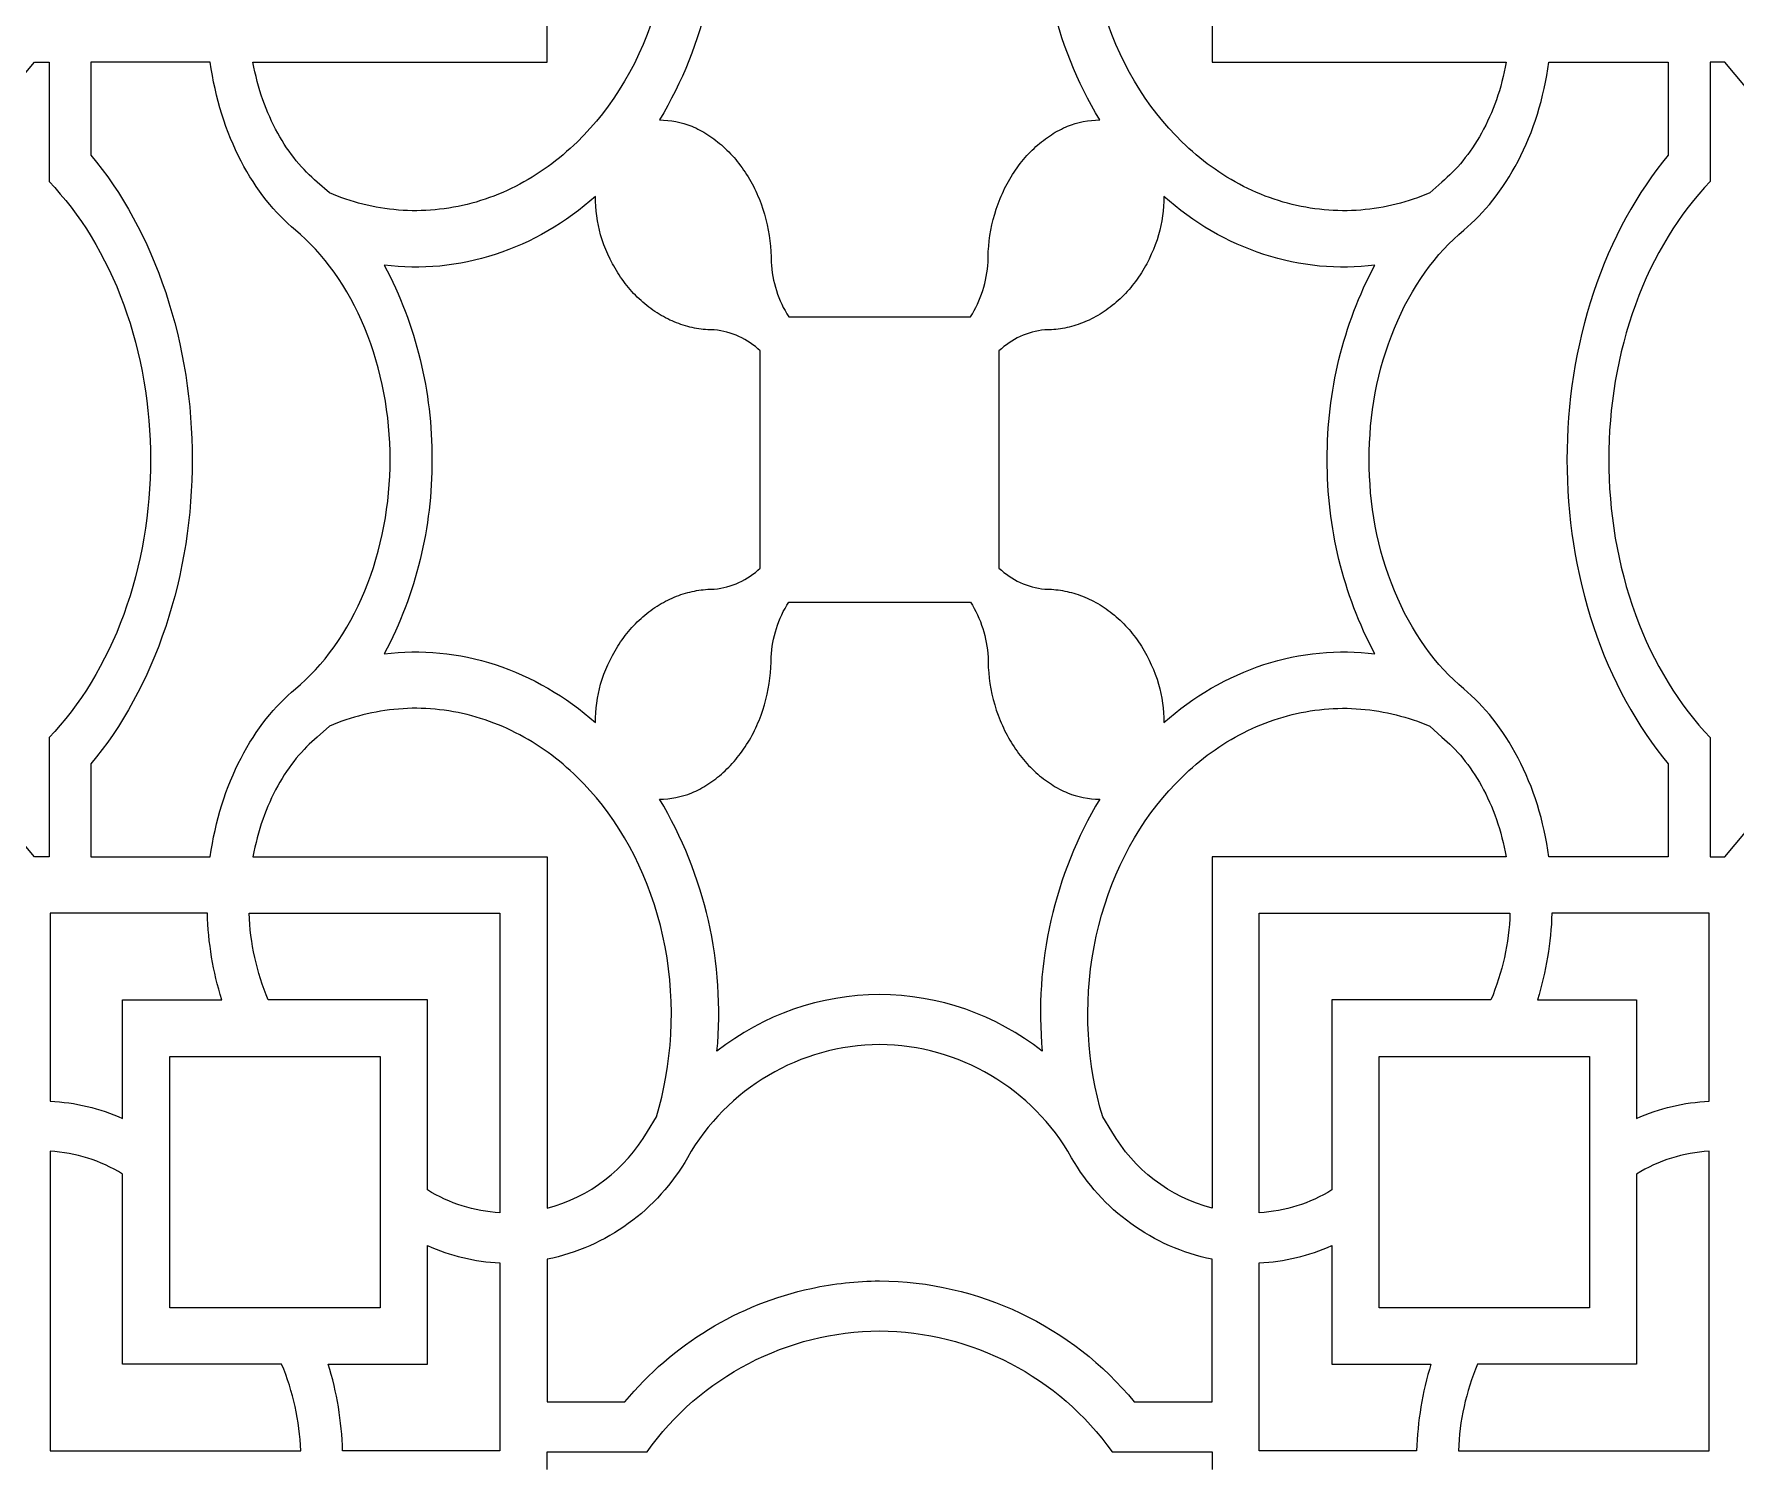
# Model space of a CAD drawing. Extents: x 59271 to 61367, y 41180 to 44085.
# Drawn here: x 59774.5 to 59986.6, y 43259.1 to 43437.7 of the extents above; entities that cross this region are included whole.
import ezdxf

# ---------------------------------------------------------------- set-up
doc = ezdxf.new("R2010")
doc.units = 0
doc.layers.get('0').update_dxf_attribs({"linetype": 'CONTINUOUS'})

msp = doc.modelspace()

# ---------------------------------------------------------------- linework, layer by layer
for points in [[(59851.39, 43438.87), (59850.93, 43437.62), (59850.43, 43436.4), (59849.89, 43435.21), (59849.32, 43434.04), (59848.73, 43432.9), (59848.1, 43431.8), (59847.44, 43430.73), (59846.77, 43429.7), (59846.06, 43428.71), (59845.34, 43427.75), (59844.59, 43426.83), (59843.82, 43425.94), (59843.02, 43425.07), (59842.19, 43424.23), (59841.76, 43423.82), (59841.32, 43423.42), (59840.88, 43423.03), (59840.43, 43422.64), (59839.97, 43422.26), (59839.51, 43421.89), (59839.04, 43421.53), (59838.56, 43421.17), (59838.07, 43420.83), (59837.58, 43420.5), (59837.09, 43420.17), (59836.58, 43419.86), (59836.07, 43419.55), (59835.56, 43419.26), (59835.04, 43418.97), (59834.51, 43418.7), (59833.98, 43418.44), (59833.45, 43418.19), (59832.91, 43417.95), (59832.37, 43417.72), (59831.82, 43417.5), (59831.27, 43417.3), (59830.72, 43417.1), (59830.16, 43416.92), (59829.6, 43416.75), (59829.04, 43416.59), (59828.47, 43416.45), (59827.91, 43416.32), (59827.34, 43416.19), (59826.77, 43416.09), (59826.2, 43415.99), (59825.62, 43415.91), (59825.05, 43415.84), (59824.48, 43415.78), (59823.91, 43415.73), (59823.33, 43415.7), (59822.76, 43415.68), (59822.19, 43415.67), (59821.62, 43415.67), (59821.05, 43415.68), (59820.48, 43415.71), (59819.92, 43415.75), (59819.35, 43415.8), (59818.79, 43415.86), (59818.23, 43415.94), (59817.68, 43416.02), (59817.13, 43416.12), (59816.58, 43416.23), (59816.03, 43416.35), (59815.49, 43416.48), (59814.95, 43416.62), (59814.42, 43416.77), (59813.89, 43416.93), (59813.36, 43417.1), (59812.84, 43417.29), (59812.33, 43417.48), (59811.82, 43417.68), (59811.31, 43417.89), (59809.79, 43419.24), (59809.46, 43419.53), (59809.12, 43419.83), (59808.79, 43420.14), (59808.46, 43420.47), (59808.14, 43420.8), (59807.82, 43421.15), (59807.5, 43421.52), (59807.18, 43421.89), (59806.87, 43422.28), (59806.57, 43422.68), (59806.27, 43423.1), (59805.97, 43423.52), (59805.68, 43423.96), (59805.4, 43424.41), (59805.12, 43424.87), (59804.86, 43425.35), (59804.59, 43425.83), (59804.34, 43426.32), (59804.09, 43426.83), (59803.86, 43427.35), (59803.63, 43427.87), (59803.41, 43428.41), (59803.2, 43428.95), (59803, 43429.5), (59802.81, 43430.07), (59802.63, 43430.63), (59802.46, 43431.21), (59802.3, 43431.79), (59802.16, 43432.38), (59802.02, 43432.97), (59801.89, 43433.57), (59801.78, 43434.17), (59838.45, 43434.17), (59838.45, 43477.99, -0.200602)], [(59859.62, 43458.43, -0.159593), (59852.45, 43426.99, -0.091636), (59856.47, 43426.21), (59856.72, 43426.1), (59856.98, 43425.98), (59857.23, 43425.85), (59857.48, 43425.72), (59857.73, 43425.58), (59857.98, 43425.44), (59858.23, 43425.29), (59858.48, 43425.13), (59858.73, 43424.97), (59858.97, 43424.8), (59859.22, 43424.62), (59859.46, 43424.44), (59859.7, 43424.26), (59859.94, 43424.06), (59860.17, 43423.86), (59860.4, 43423.66), (59860.63, 43423.44), (59860.86, 43423.23), (59861.08, 43423), (59861.3, 43422.77), (59861.52, 43422.54), (59861.74, 43422.3), (59861.95, 43422.05), (59862.15, 43421.8), (59862.36, 43421.54), (59862.56, 43421.28), (59862.75, 43421.02), (59862.94, 43420.74), (59863.13, 43420.47), (59863.31, 43420.19), (59863.49, 43419.9), (59863.66, 43419.61), (59863.83, 43419.32), (59863.99, 43419.02), (59864.15, 43418.72), (59864.3, 43418.42), (59864.45, 43418.11), (59864.59, 43417.8), (59864.73, 43417.49), (59864.86, 43417.17), (59865.11, 43416.53), (59865.33, 43415.88), (59865.53, 43415.23), (59865.72, 43414.57), (59865.87, 43413.9), (59866.01, 43413.24), (59866.12, 43412.57), (59866.21, 43411.9), (59866.28, 43411.24), (59866.33, 43410.58), (59866.36, 43409.92), (59866.37, 43409.27, 0.12671), (59868.56, 43402.43), (59891.22, 43402.43, 0.12671), (59893.41, 43409.27), (59893.42, 43409.92), (59893.44, 43410.58), (59893.49, 43411.24), (59893.56, 43411.9), (59893.65, 43412.57), (59893.77, 43413.24), (59893.9, 43413.9), (59894.06, 43414.57), (59894.24, 43415.23), (59894.44, 43415.88), (59894.67, 43416.53), (59894.92, 43417.17), (59895.05, 43417.49), (59895.19, 43417.8), (59895.33, 43418.11), (59895.47, 43418.42), (59895.63, 43418.72), (59895.79, 43419.02), (59895.95, 43419.32), (59896.12, 43419.61), (59896.29, 43419.9), (59896.47, 43420.19), (59896.65, 43420.47), (59896.83, 43420.74), (59897.02, 43421.02), (59897.22, 43421.28), (59897.42, 43421.54), (59897.62, 43421.8), (59897.83, 43422.05), (59898.04, 43422.3), (59898.25, 43422.54), (59898.47, 43422.77), (59898.69, 43423), (59898.92, 43423.23), (59899.14, 43423.44), (59899.37, 43423.66), (59899.61, 43423.86), (59899.84, 43424.06), (59900.08, 43424.26), (59900.32, 43424.44), (59900.56, 43424.62), (59900.8, 43424.8), (59901.05, 43424.97), (59901.3, 43425.13), (59901.54, 43425.29), (59901.79, 43425.44), (59902.04, 43425.58), (59902.3, 43425.72), (59902.55, 43425.85), (59902.8, 43425.98), (59903.05, 43426.1), (59903.31, 43426.21, -0.091636), (59907.33, 43426.99, -0.159593), (59900.16, 43458.43, -0.16816)], [(59838.45, 43258.73), (59838.45, 43260.93), (59850.9, 43260.93, -0.240747), (59879.89, 43276.02, -0.240747), (59908.87, 43260.93), (59921.33, 43260.93), (59921.33, 43258.73)]]:
    msp.add_lwpolyline(points, format="xyb")
for points in [[(59921.33, 43477.99), (59921.33, 43434.17), (59958, 43434.17), (59957.88, 43433.57), (59957.76, 43432.97), (59957.62, 43432.38), (59957.47, 43431.79), (59957.31, 43431.21), (59957.15, 43430.63), (59956.97, 43430.07), (59956.78, 43429.5), (59956.58, 43428.95), (59956.37, 43428.41), (59956.15, 43427.87), (59955.92, 43427.35), (59955.68, 43426.83), (59955.44, 43426.32), (59955.18, 43425.83), (59954.92, 43425.35), (59954.65, 43424.87), (59954.38, 43424.41), (59954.09, 43423.96), (59953.8, 43423.52), (59953.51, 43423.1), (59953.21, 43422.68), (59952.9, 43422.28), (59952.59, 43421.89), (59952.28, 43421.52), (59951.96, 43421.15), (59951.64, 43420.8), (59951.31, 43420.47), (59950.98, 43420.14), (59950.65, 43419.83), (59950.32, 43419.53), (59949.98, 43419.24), (59948.46, 43417.89), (59947.96, 43417.68), (59947.45, 43417.48), (59946.93, 43417.29), (59946.41, 43417.1), (59945.89, 43416.93), (59945.36, 43416.77), (59944.83, 43416.62), (59944.29, 43416.48), (59943.75, 43416.35), (59943.2, 43416.23), (59942.65, 43416.12), (59942.1, 43416.02), (59941.54, 43415.94), (59940.98, 43415.86), (59940.42, 43415.8), (59939.86, 43415.75), (59939.29, 43415.71), (59938.73, 43415.68), (59938.16, 43415.67), (59937.59, 43415.67), (59937.02, 43415.68), (59936.44, 43415.7), (59935.87, 43415.73), (59935.3, 43415.78), (59934.72, 43415.84), (59934.15, 43415.91), (59933.58, 43415.99), (59933.01, 43416.09), (59932.44, 43416.19), (59931.87, 43416.32), (59931.3, 43416.45), (59930.74, 43416.59), (59930.18, 43416.75), (59929.62, 43416.92), (59929.06, 43417.1), (59928.51, 43417.3), (59927.95, 43417.5), (59927.41, 43417.72), (59926.86, 43417.95), (59926.33, 43418.19), (59925.79, 43418.44), (59925.26, 43418.7), (59924.74, 43418.97), (59924.22, 43419.26), (59923.7, 43419.55), (59923.19, 43419.86), (59922.69, 43420.17), (59922.19, 43420.5), (59921.7, 43420.83), (59921.22, 43421.17), (59920.74, 43421.53), (59920.27, 43421.89), (59919.8, 43422.26), (59919.35, 43422.64), (59918.9, 43423.03), (59918.45, 43423.42), (59918.02, 43423.82), (59917.59, 43424.23), (59916.76, 43425.07), (59915.95, 43425.94), (59915.18, 43426.83), (59914.44, 43427.75), (59913.71, 43428.71), (59913.01, 43429.7), (59912.33, 43430.73), (59911.68, 43431.8), (59911.05, 43432.9), (59910.45, 43434.04), (59909.89, 43435.21), (59909.35, 43436.4), (59908.85, 43437.62), (59908.38, 43438.87)], [(59765.32, 43423.17), (59774.53, 43434.17), (59776.37, 43434.17), (59776.37, 43419.29), (59777.07, 43418.54), (59777.76, 43417.75), (59778.44, 43416.94), (59779.11, 43416.1), (59779.76, 43415.23), (59780.39, 43414.33), (59781.01, 43413.4), (59781.61, 43412.45), (59782.19, 43411.46), (59782.75, 43410.46), (59783.29, 43409.43), (59783.81, 43408.37), (59784.31, 43407.3), (59784.79, 43406.2), (59785.24, 43405.09), (59785.67, 43403.95), (59786.07, 43402.81), (59786.45, 43401.64), (59786.8, 43400.46), (59787.13, 43399.27), (59787.43, 43398.08), (59787.71, 43396.87), (59787.96, 43395.65), (59788.18, 43394.43), (59788.37, 43393.21), (59788.54, 43391.98), (59788.68, 43390.75), (59788.8, 43389.52), (59788.88, 43388.3), (59788.95, 43387.07), (59788.99, 43385.86), (59789, 43384.65), (59788.99, 43383.44), (59788.95, 43382.22), (59788.88, 43381), (59788.8, 43379.77), (59788.68, 43378.55), (59788.54, 43377.32), (59788.37, 43376.09), (59788.18, 43374.86), (59787.96, 43373.64), (59787.71, 43372.43), (59787.43, 43371.22), (59787.13, 43370.02), (59786.8, 43368.83), (59786.45, 43367.65), (59786.07, 43366.49), (59785.67, 43365.34), (59785.24, 43364.21), (59784.79, 43363.09), (59784.31, 43362), (59783.81, 43360.92), (59783.29, 43359.87), (59782.75, 43358.84), (59782.19, 43357.83), (59781.61, 43356.85), (59781.01, 43355.89), (59780.39, 43354.97), (59779.76, 43354.07), (59779.11, 43353.19), (59778.44, 43352.35), (59777.76, 43351.54), (59777.07, 43350.76), (59776.37, 43350.01), (59776.37, 43335.12), (59774.53, 43335.12), (59765.32, 43346.12)], [(59994.46, 43423.17), (59985.25, 43434.17), (59983.41, 43434.17), (59983.41, 43419.29), (59982.7, 43418.54), (59982.01, 43417.75), (59981.34, 43416.94), (59980.67, 43416.1), (59980.02, 43415.23), (59979.39, 43414.33), (59978.77, 43413.4), (59978.17, 43412.45), (59977.59, 43411.46), (59977.02, 43410.46), (59976.48, 43409.43), (59975.96, 43408.37), (59975.46, 43407.3), (59974.99, 43406.2), (59974.54, 43405.09), (59974.11, 43403.95), (59973.7, 43402.81), (59973.32, 43401.64), (59972.97, 43400.46), (59972.64, 43399.27), (59972.34, 43398.08), (59972.07, 43396.87), (59971.82, 43395.65), (59971.6, 43394.43), (59971.41, 43393.21), (59971.24, 43391.98), (59971.1, 43390.75), (59970.98, 43389.52), (59970.89, 43388.3), (59970.83, 43387.07), (59970.79, 43385.86), (59970.78, 43384.65), (59970.79, 43383.44), (59970.83, 43382.22), (59970.89, 43381), (59970.98, 43379.77), (59971.1, 43378.55), (59971.24, 43377.32), (59971.41, 43376.09), (59971.6, 43374.86), (59971.82, 43373.64), (59972.07, 43372.43), (59972.34, 43371.22), (59972.64, 43370.02), (59972.97, 43368.83), (59973.32, 43367.65), (59973.7, 43366.49), (59974.11, 43365.34), (59974.54, 43364.21), (59974.99, 43363.09), (59975.46, 43362), (59975.96, 43360.92), (59976.48, 43359.87), (59977.02, 43358.84), (59977.59, 43357.83), (59978.17, 43356.85), (59978.77, 43355.89), (59979.39, 43354.97), (59980.02, 43354.07), (59980.67, 43353.19), (59981.34, 43352.35), (59982.01, 43351.54), (59982.7, 43350.76), (59983.41, 43350.01), (59983.41, 43335.12), (59985.25, 43335.12), (59994.46, 43346.12)]]:
    msp.add_lwpolyline(points)
for points in [[(59818.87, 43384.65), (59818.86, 43385.67), (59818.82, 43386.71), (59818.76, 43387.75), (59818.68, 43388.79), (59818.57, 43389.84), (59818.43, 43390.88), (59818.28, 43391.93), (59818.09, 43392.97), (59817.88, 43394.01), (59817.65, 43395.04), (59817.39, 43396.07), (59817.1, 43397.09), (59816.79, 43398.09), (59816.46, 43399.08), (59816.1, 43400.06), (59815.71, 43401.03), (59815.31, 43401.97), (59814.88, 43402.9), (59814.43, 43403.81), (59813.96, 43404.69), (59813.47, 43405.55), (59812.96, 43406.39), (59812.44, 43407.2), (59811.89, 43407.99), (59811.33, 43408.75), (59810.76, 43409.48), (59810.17, 43410.19), (59809.57, 43410.86), (59808.95, 43411.5), (59808.33, 43412.12), (59807.7, 43412.7), (59807.06, 43413.26), (59806.59, 43413.66), (59806.13, 43414.08), (59805.67, 43414.51), (59805.21, 43414.97), (59804.76, 43415.45), (59804.31, 43415.94), (59803.87, 43416.45), (59803.44, 43416.98), (59803.02, 43417.53), (59802.6, 43418.1), (59802.19, 43418.68), (59801.79, 43419.29), (59801.4, 43419.9), (59801.02, 43420.54), (59800.65, 43421.19), (59800.29, 43421.86), (59799.95, 43422.55), (59799.61, 43423.24), (59799.29, 43423.96), (59798.98, 43424.68), (59798.69, 43425.42), (59798.41, 43426.17), (59798.14, 43426.94), (59797.89, 43427.71), (59797.66, 43428.49), (59797.44, 43429.28), (59797.23, 43430.08), (59797.05, 43430.89), (59796.87, 43431.7), (59796.72, 43432.52), (59796.58, 43433.35), (59796.46, 43434.17), (59781.58, 43434.17), (59781.58, 43422.6), (59782.29, 43421.72), (59782.99, 43420.81), (59783.68, 43419.88), (59784.35, 43418.91), (59785, 43417.92), (59785.64, 43416.9), (59786.26, 43415.86), (59786.86, 43414.79), (59787.44, 43413.7), (59788, 43412.58), (59788.54, 43411.44), (59789.06, 43410.28), (59789.56, 43409.1), (59790.03, 43407.9), (59790.48, 43406.68), (59790.9, 43405.45), (59791.3, 43404.2), (59791.68, 43402.94), (59792.03, 43401.67), (59792.35, 43400.38), (59792.65, 43399.09), (59792.92, 43397.79), (59793.17, 43396.48), (59793.39, 43395.17), (59793.58, 43393.85), (59793.75, 43392.53), (59793.89, 43391.21), (59794, 43389.89), (59794.09, 43388.57), (59794.16, 43387.26), (59794.19, 43385.95), (59794.21, 43384.65), (59794.19, 43383.34), (59794.16, 43382.03), (59794.09, 43380.72), (59794, 43379.4), (59793.89, 43378.08), (59793.75, 43376.76), (59793.58, 43375.44), (59793.39, 43374.13), (59793.17, 43372.81), (59792.92, 43371.51), (59792.65, 43370.2), (59792.35, 43368.91), (59792.03, 43367.63), (59791.68, 43366.35), (59791.3, 43365.09), (59790.9, 43363.84), (59790.48, 43362.61), (59790.03, 43361.39), (59789.56, 43360.19), (59789.06, 43359.01), (59788.54, 43357.85), (59788, 43356.72), (59787.44, 43355.6), (59786.86, 43354.51), (59786.26, 43353.44), (59785.64, 43352.39), (59785, 43351.37), (59784.35, 43350.38), (59783.68, 43349.42), (59782.99, 43348.48), (59782.29, 43347.58), (59781.58, 43346.7), (59781.58, 43335.12), (59796.46, 43335.12), (59796.58, 43335.95), (59796.72, 43336.77), (59796.87, 43337.59), (59797.05, 43338.4), (59797.23, 43339.21), (59797.44, 43340.01), (59797.66, 43340.8), (59797.89, 43341.59), (59798.14, 43342.36), (59798.41, 43343.12), (59798.69, 43343.87), (59798.98, 43344.61), (59799.29, 43345.34), (59799.61, 43346.05), (59799.95, 43346.75), (59800.29, 43347.43), (59800.65, 43348.1), (59801.02, 43348.75), (59801.4, 43349.39), (59801.79, 43350.01), (59802.19, 43350.61), (59802.6, 43351.2), (59803.02, 43351.76), (59803.44, 43352.31), (59803.87, 43352.84), (59804.31, 43353.36), (59804.76, 43353.85), (59805.21, 43354.32), (59805.67, 43354.78), (59806.13, 43355.22), (59806.59, 43355.64), (59807.06, 43356.04), (59807.7, 43356.59), (59808.33, 43357.18), (59808.95, 43357.79), (59809.57, 43358.43), (59810.17, 43359.11), (59810.76, 43359.81), (59811.33, 43360.54), (59811.89, 43361.3), (59812.44, 43362.09), (59812.96, 43362.9), (59813.47, 43363.74), (59813.96, 43364.6), (59814.43, 43365.49), (59814.88, 43366.4), (59815.31, 43367.32), (59815.71, 43368.27), (59816.1, 43369.23), (59816.46, 43370.21), (59816.79, 43371.2), (59817.1, 43372.21), (59817.39, 43373.22), (59817.65, 43374.25), (59817.88, 43375.28), (59818.09, 43376.32), (59818.28, 43377.36), (59818.43, 43378.41), (59818.57, 43379.46), (59818.68, 43380.5), (59818.76, 43381.55), (59818.82, 43382.59), (59818.86, 43383.62)], [(59952.72, 43413.26), (59953.19, 43413.66), (59953.65, 43414.08), (59954.11, 43414.51), (59954.57, 43414.97), (59955.02, 43415.45), (59955.46, 43415.94), (59955.9, 43416.45), (59956.33, 43416.98), (59956.76, 43417.53), (59957.18, 43418.1), (59957.59, 43418.68), (59957.99, 43419.29), (59958.38, 43419.9), (59958.76, 43420.54), (59959.13, 43421.19), (59959.48, 43421.86), (59959.83, 43422.55), (59960.16, 43423.24), (59960.49, 43423.96), (59960.79, 43424.68), (59961.09, 43425.42), (59961.37, 43426.17), (59961.63, 43426.94), (59961.88, 43427.71), (59962.12, 43428.49), (59962.34, 43429.28), (59962.54, 43430.08), (59962.73, 43430.89), (59962.9, 43431.7), (59963.06, 43432.52), (59963.2, 43433.35), (59963.32, 43434.17), (59978.2, 43434.17), (59978.2, 43422.6), (59977.49, 43421.72), (59976.79, 43420.81), (59976.1, 43419.88), (59975.43, 43418.91), (59974.78, 43417.92), (59974.14, 43416.9), (59973.52, 43415.86), (59972.92, 43414.79), (59972.34, 43413.7), (59971.78, 43412.58), (59971.24, 43411.44), (59970.72, 43410.28), (59970.22, 43409.1), (59969.75, 43407.9), (59969.3, 43406.68), (59968.87, 43405.45), (59968.47, 43404.2), (59968.1, 43402.94), (59967.75, 43401.67), (59967.42, 43400.38), (59967.13, 43399.09), (59966.85, 43397.79), (59966.61, 43396.48), (59966.39, 43395.17), (59966.19, 43393.85), (59966.03, 43392.53), (59965.89, 43391.21), (59965.77, 43389.89), (59965.68, 43388.57), (59965.62, 43387.26), (59965.58, 43385.95), (59965.57, 43384.65), (59965.58, 43383.34), (59965.62, 43382.03), (59965.68, 43380.72), (59965.77, 43379.4), (59965.89, 43378.08), (59966.03, 43376.76), (59966.19, 43375.44), (59966.39, 43374.13), (59966.61, 43372.81), (59966.85, 43371.51), (59967.13, 43370.2), (59967.42, 43368.91), (59967.75, 43367.63), (59968.1, 43366.35), (59968.47, 43365.09), (59968.87, 43363.84), (59969.3, 43362.61), (59969.75, 43361.39), (59970.22, 43360.19), (59970.72, 43359.01), (59971.24, 43357.85), (59971.78, 43356.72), (59972.34, 43355.6), (59972.92, 43354.51), (59973.52, 43353.44), (59974.14, 43352.39), (59974.78, 43351.37), (59975.43, 43350.38), (59976.1, 43349.42), (59976.79, 43348.48), (59977.49, 43347.58), (59978.2, 43346.7), (59978.2, 43335.12), (59963.32, 43335.12), (59963.2, 43335.95), (59963.06, 43336.77), (59962.9, 43337.59), (59962.73, 43338.4), (59962.54, 43339.21), (59962.34, 43340.01), (59962.12, 43340.8), (59961.88, 43341.59), (59961.63, 43342.36), (59961.37, 43343.12), (59961.09, 43343.87), (59960.79, 43344.61), (59960.49, 43345.34), (59960.16, 43346.05), (59959.83, 43346.75), (59959.48, 43347.43), (59959.13, 43348.1), (59958.76, 43348.75), (59958.38, 43349.39), (59957.99, 43350.01), (59957.59, 43350.61), (59957.18, 43351.2), (59956.76, 43351.76), (59956.33, 43352.31), (59955.9, 43352.84), (59955.46, 43353.36), (59955.02, 43353.85), (59954.57, 43354.32), (59954.11, 43354.78), (59953.65, 43355.22), (59953.19, 43355.64), (59952.72, 43356.04), (59952.08, 43356.59), (59951.45, 43357.18), (59950.82, 43357.79), (59950.21, 43358.43), (59949.61, 43359.11), (59949.02, 43359.81), (59948.44, 43360.54), (59947.88, 43361.3), (59947.34, 43362.09), (59946.81, 43362.9), (59946.3, 43363.74), (59945.81, 43364.6), (59945.34, 43365.49), (59944.89, 43366.4), (59944.47, 43367.32), (59944.06, 43368.27), (59943.68, 43369.23), (59943.32, 43370.21), (59942.99, 43371.2), (59942.68, 43372.21), (59942.39, 43373.22), (59942.13, 43374.25), (59941.89, 43375.28), (59941.68, 43376.32), (59941.5, 43377.36), (59941.34, 43378.41), (59941.21, 43379.46), (59941.1, 43380.5), (59941.02, 43381.55), (59940.96, 43382.59), (59940.92, 43383.62), (59940.91, 43384.65), (59940.92, 43385.67), (59940.96, 43386.71), (59941.02, 43387.75), (59941.1, 43388.79), (59941.21, 43389.84), (59941.34, 43390.88), (59941.5, 43391.93), (59941.68, 43392.97), (59941.89, 43394.01), (59942.13, 43395.04), (59942.39, 43396.07), (59942.68, 43397.09), (59942.99, 43398.09), (59943.32, 43399.08), (59943.68, 43400.06), (59944.06, 43401.03), (59944.47, 43401.97), (59944.89, 43402.9), (59945.34, 43403.81), (59945.81, 43404.69), (59946.3, 43405.55), (59946.81, 43406.39), (59947.34, 43407.2), (59947.88, 43407.99), (59948.44, 43408.75), (59949.02, 43409.48), (59949.61, 43410.19), (59950.21, 43410.86), (59950.82, 43411.5), (59951.45, 43412.12), (59952.08, 43412.7)], [(59817.63, 43278.91), (59791.41, 43278.91), (59791.41, 43310.24), (59817.63, 43310.24)], [(59968.36, 43310.24), (59968.36, 43278.91), (59942.15, 43278.91), (59942.15, 43310.24)]]:
    msp.add_lwpolyline(points, close=True)
for points in [[(59818.15, 43360.43), (59819, 43360.52), (59819.86, 43360.59), (59820.72, 43360.64), (59821.58, 43360.66), (59822.45, 43360.66), (59823.32, 43360.64), (59824.19, 43360.59), (59825.06, 43360.52), (59825.93, 43360.43), (59826.8, 43360.31), (59827.67, 43360.16), (59828.54, 43359.99), (59829.4, 43359.8), (59830.26, 43359.58), (59831.12, 43359.34), (59831.98, 43359.08), (59832.82, 43358.79), (59833.67, 43358.48), (59834.5, 43358.14), (59835.33, 43357.78), (59836.15, 43357.4), (59836.96, 43357), (59837.76, 43356.57), (59838.55, 43356.13), (59839.33, 43355.66), (59840.1, 43355.17), (59840.86, 43354.67), (59841.61, 43354.14), (59842.34, 43353.6), (59843.06, 43353.03), (59843.77, 43352.45), (59844.46, 43351.86, -0.065359), (59845.11, 43356.66), (59845.3, 43357.26), (59845.52, 43357.87), (59845.76, 43358.47), (59846.01, 43359.06), (59846.29, 43359.65), (59846.59, 43360.23), (59846.75, 43360.52), (59846.91, 43360.8), (59847.08, 43361.08), (59847.25, 43361.36), (59847.43, 43361.64), (59847.61, 43361.91), (59847.79, 43362.17), (59847.99, 43362.44), (59848.18, 43362.7), (59848.38, 43362.95), (59848.59, 43363.21), (59848.8, 43363.45), (59849.02, 43363.7), (59849.23, 43363.93), (59849.46, 43364.17), (59849.68, 43364.4), (59849.92, 43364.62), (59850.15, 43364.84), (59850.39, 43365.05), (59850.63, 43365.25), (59850.88, 43365.45), (59851.12, 43365.65), (59851.38, 43365.84), (59851.63, 43366.02), (59851.89, 43366.2), (59852.15, 43366.37), (59852.41, 43366.53), (59852.67, 43366.69), (59852.94, 43366.84), (59853.21, 43366.98), (59853.48, 43367.12), (59853.75, 43367.25), (59854.03, 43367.38), (59854.3, 43367.49), (59854.58, 43367.6), (59854.85, 43367.71), (59855.13, 43367.81), (59855.41, 43367.9), (59855.69, 43367.98), (59855.97, 43368.06), (59856.25, 43368.13), (59856.52, 43368.2), (59856.8, 43368.25), (59857.08, 43368.3), (59857.36, 43368.35), (59857.64, 43368.39), (59857.91, 43368.42), (59858.19, 43368.45), (59858.47, 43368.47), (59858.74, 43368.48), (59859.01, 43368.49), (59859.28, 43368.49, 0.165069), (59865.01, 43371.11), (59865.01, 43398.19, 0.165069), (59859.28, 43400.81), (59859.01, 43400.81), (59858.74, 43400.81), (59858.47, 43400.83), (59858.19, 43400.85), (59857.91, 43400.87), (59857.64, 43400.91), (59857.36, 43400.95), (59857.08, 43400.99), (59856.8, 43401.04), (59856.52, 43401.1), (59856.25, 43401.16), (59855.97, 43401.23), (59855.69, 43401.31), (59855.41, 43401.4), (59855.13, 43401.49), (59854.85, 43401.59), (59854.58, 43401.69), (59854.3, 43401.8), (59854.03, 43401.92), (59853.75, 43402.04), (59853.48, 43402.17), (59853.21, 43402.31), (59852.94, 43402.46), (59852.67, 43402.61), (59852.41, 43402.76), (59852.15, 43402.93), (59851.89, 43403.1), (59851.63, 43403.27), (59851.38, 43403.46), (59851.12, 43403.65), (59850.88, 43403.84), (59850.63, 43404.04), (59850.39, 43404.25), (59850.15, 43404.46), (59849.92, 43404.68), (59849.68, 43404.9), (59849.46, 43405.13), (59849.23, 43405.36), (59849.02, 43405.6), (59848.8, 43405.84), (59848.59, 43406.09), (59848.38, 43406.34), (59848.18, 43406.6), (59847.99, 43406.86), (59847.79, 43407.12), (59847.61, 43407.39), (59847.43, 43407.66), (59847.25, 43407.93), (59847.08, 43408.21), (59846.91, 43408.49), (59846.75, 43408.78), (59846.59, 43409.06), (59846.29, 43409.64), (59846.01, 43410.23), (59845.76, 43410.83), (59845.52, 43411.43), (59845.3, 43412.03), (59845.11, 43412.64, -0.065359), (59844.46, 43417.44), (59843.77, 43416.84), (59843.06, 43416.26), (59842.34, 43415.7), (59841.61, 43415.15), (59840.86, 43414.63), (59840.1, 43414.12), (59839.33, 43413.63), (59838.55, 43413.17), (59837.76, 43412.72), (59836.96, 43412.3), (59836.15, 43411.89), (59835.33, 43411.51), (59834.5, 43411.15), (59833.67, 43410.82), (59832.82, 43410.51), (59831.98, 43410.22), (59831.12, 43409.95), (59830.26, 43409.71), (59829.4, 43409.49), (59828.54, 43409.3), (59827.67, 43409.13), (59826.8, 43408.99), (59825.93, 43408.87), (59825.06, 43408.77), (59824.19, 43408.7), (59823.32, 43408.65), (59822.45, 43408.63), (59821.58, 43408.63), (59820.72, 43408.66), (59819.86, 43408.7), (59819, 43408.78), (59818.15, 43408.87, -0.124595), (59824.07, 43384.65, -0.124595)], [(59915.32, 43351.86), (59916.01, 43352.45), (59916.72, 43353.03), (59917.44, 43353.6), (59918.17, 43354.14), (59918.92, 43354.67), (59919.67, 43355.17), (59920.44, 43355.66), (59921.22, 43356.13), (59922.02, 43356.57), (59922.82, 43357), (59923.63, 43357.4), (59924.45, 43357.78), (59925.28, 43358.14), (59926.11, 43358.48), (59926.95, 43358.79), (59927.8, 43359.08), (59928.65, 43359.34), (59929.51, 43359.58), (59930.37, 43359.8), (59931.24, 43359.99), (59932.11, 43360.16), (59932.98, 43360.31), (59933.85, 43360.43), (59934.72, 43360.52), (59935.59, 43360.59), (59936.46, 43360.64), (59937.33, 43360.66), (59938.2, 43360.66), (59939.06, 43360.64), (59939.92, 43360.59), (59940.77, 43360.52), (59941.62, 43360.43, -0.124595), (59935.7, 43384.65, -0.124595), (59941.62, 43408.87), (59940.77, 43408.78), (59939.92, 43408.7), (59939.06, 43408.66), (59938.2, 43408.63), (59937.33, 43408.63), (59936.46, 43408.65), (59935.59, 43408.7), (59934.72, 43408.77), (59933.85, 43408.87), (59932.98, 43408.99), (59932.11, 43409.13), (59931.24, 43409.3), (59930.37, 43409.49), (59929.51, 43409.71), (59928.65, 43409.95), (59927.8, 43410.22), (59926.95, 43410.51), (59926.11, 43410.82), (59925.28, 43411.15), (59924.45, 43411.51), (59923.63, 43411.89), (59922.82, 43412.3), (59922.02, 43412.72), (59921.22, 43413.17), (59920.44, 43413.63), (59919.67, 43414.12), (59918.92, 43414.63), (59918.17, 43415.15), (59917.44, 43415.7), (59916.72, 43416.26), (59916.01, 43416.84), (59915.32, 43417.44, -0.065359), (59914.67, 43412.64), (59914.47, 43412.03), (59914.26, 43411.43), (59914.02, 43410.83), (59913.76, 43410.23), (59913.49, 43409.64), (59913.19, 43409.06), (59913.03, 43408.78), (59912.87, 43408.49), (59912.7, 43408.21), (59912.53, 43407.93), (59912.35, 43407.66), (59912.17, 43407.39), (59911.98, 43407.12), (59911.79, 43406.86), (59911.59, 43406.6), (59911.39, 43406.34), (59911.19, 43406.09), (59910.98, 43405.84), (59910.76, 43405.6), (59910.54, 43405.36), (59910.32, 43405.13), (59910.09, 43404.9), (59909.86, 43404.68), (59909.63, 43404.46), (59909.39, 43404.25), (59909.15, 43404.04), (59908.9, 43403.84), (59908.65, 43403.65), (59908.4, 43403.46), (59908.15, 43403.27), (59907.89, 43403.1), (59907.63, 43402.93), (59907.37, 43402.76), (59907.1, 43402.61), (59906.84, 43402.46), (59906.57, 43402.31), (59906.3, 43402.17), (59906.02, 43402.04), (59905.75, 43401.92), (59905.48, 43401.8), (59905.2, 43401.69), (59904.92, 43401.59), (59904.65, 43401.49), (59904.37, 43401.4), (59904.09, 43401.31), (59903.81, 43401.23), (59903.53, 43401.16), (59903.25, 43401.1), (59902.97, 43401.04), (59902.69, 43400.99), (59902.42, 43400.95), (59902.14, 43400.91), (59901.86, 43400.87), (59901.59, 43400.85), (59901.31, 43400.83), (59901.04, 43400.81), (59900.77, 43400.81), (59900.49, 43400.81, 0.165069), (59894.77, 43398.19), (59894.77, 43371.11, 0.165069), (59900.49, 43368.49), (59900.77, 43368.49), (59901.04, 43368.48), (59901.31, 43368.47), (59901.59, 43368.45), (59901.86, 43368.42), (59902.14, 43368.39), (59902.42, 43368.35), (59902.69, 43368.3), (59902.97, 43368.25), (59903.25, 43368.2), (59903.53, 43368.13), (59903.81, 43368.06), (59904.09, 43367.98), (59904.37, 43367.9), (59904.65, 43367.81), (59904.92, 43367.71), (59905.2, 43367.6), (59905.48, 43367.49), (59905.75, 43367.38), (59906.02, 43367.25), (59906.3, 43367.12), (59906.57, 43366.98), (59906.84, 43366.84), (59907.1, 43366.69), (59907.37, 43366.53), (59907.63, 43366.37), (59907.89, 43366.2), (59908.15, 43366.02), (59908.4, 43365.84), (59908.65, 43365.65), (59908.9, 43365.45), (59909.15, 43365.25), (59909.39, 43365.05), (59909.63, 43364.84), (59909.86, 43364.62), (59910.09, 43364.4), (59910.32, 43364.17), (59910.54, 43363.93), (59910.76, 43363.7), (59910.98, 43363.45), (59911.19, 43363.21), (59911.39, 43362.95), (59911.59, 43362.7), (59911.79, 43362.44), (59911.98, 43362.17), (59912.17, 43361.91), (59912.35, 43361.64), (59912.53, 43361.36), (59912.7, 43361.08), (59912.87, 43360.8), (59913.03, 43360.52), (59913.19, 43360.23), (59913.49, 43359.65), (59913.76, 43359.06), (59914.02, 43358.47), (59914.26, 43357.87), (59914.47, 43357.26), (59914.67, 43356.66, -0.065359)], [(59891.22, 43366.87, -0.12671), (59893.41, 43360.02), (59893.42, 43359.37), (59893.44, 43358.72), (59893.49, 43358.06), (59893.56, 43357.39), (59893.65, 43356.73), (59893.77, 43356.06), (59893.9, 43355.39), (59894.06, 43354.73), (59894.24, 43354.07), (59894.44, 43353.41), (59894.67, 43352.76), (59894.92, 43352.12), (59895.05, 43351.81), (59895.19, 43351.49), (59895.33, 43351.18), (59895.47, 43350.88), (59895.63, 43350.57), (59895.79, 43350.27), (59895.95, 43349.97), (59896.12, 43349.68), (59896.29, 43349.39), (59896.47, 43349.11), (59896.65, 43348.83), (59896.83, 43348.55), (59897.02, 43348.28), (59897.22, 43348.01), (59897.42, 43347.75), (59897.62, 43347.49), (59897.83, 43347.24), (59898.04, 43347), (59898.25, 43346.76), (59898.47, 43346.52), (59898.69, 43346.29), (59898.92, 43346.07), (59899.14, 43345.85), (59899.37, 43345.64), (59899.61, 43345.43), (59899.84, 43345.23), (59900.08, 43345.04), (59900.32, 43344.85), (59900.56, 43344.67), (59900.8, 43344.49), (59901.05, 43344.33), (59901.3, 43344.16), (59901.54, 43344.01), (59901.79, 43343.86), (59902.04, 43343.71), (59902.3, 43343.57), (59902.55, 43343.44), (59902.8, 43343.32), (59903.05, 43343.2), (59903.31, 43343.08, 0.091636), (59907.33, 43342.31, 0.159593), (59900.16, 43310.87, 0.16816), (59879.89, 43317.94, 0.168159), (59859.62, 43310.87, 0.159593), (59852.45, 43342.31, 0.091636), (59856.47, 43343.08), (59856.72, 43343.2), (59856.98, 43343.32), (59857.23, 43343.44), (59857.48, 43343.57), (59857.73, 43343.71), (59857.98, 43343.86), (59858.23, 43344.01), (59858.48, 43344.16), (59858.73, 43344.33), (59858.97, 43344.49), (59859.22, 43344.67), (59859.46, 43344.85), (59859.7, 43345.04), (59859.94, 43345.23), (59860.17, 43345.43), (59860.4, 43345.64), (59860.63, 43345.85), (59860.86, 43346.07), (59861.08, 43346.29), (59861.3, 43346.52), (59861.52, 43346.76), (59861.74, 43347), (59861.95, 43347.24), (59862.15, 43347.49), (59862.36, 43347.75), (59862.56, 43348.01), (59862.75, 43348.28), (59862.94, 43348.55), (59863.13, 43348.83), (59863.31, 43349.11), (59863.49, 43349.39), (59863.66, 43349.68), (59863.83, 43349.97), (59863.99, 43350.27), (59864.15, 43350.57), (59864.3, 43350.88), (59864.45, 43351.18), (59864.59, 43351.49), (59864.73, 43351.81), (59864.86, 43352.12), (59865.11, 43352.76), (59865.33, 43353.41), (59865.53, 43354.07), (59865.72, 43354.73), (59865.87, 43355.39), (59866.01, 43356.06), (59866.12, 43356.73), (59866.21, 43357.39), (59866.28, 43358.06), (59866.33, 43358.72), (59866.36, 43359.37), (59866.37, 43360.02, -0.12671), (59868.56, 43366.87)], [(59838.45, 43291.3, 0.200602), (59850.94, 43300.88), (59852.07, 43302.69), (59852.42, 43303.91), (59852.73, 43305.14), (59853.01, 43306.4), (59853.25, 43307.68), (59853.46, 43308.98), (59853.63, 43310.3), (59853.77, 43311.63), (59853.86, 43312.98), (59853.92, 43314.33), (59853.93, 43315.69), (59853.91, 43317.06), (59853.84, 43318.43), (59853.73, 43319.8), (59853.58, 43321.16), (59853.39, 43322.52), (59853.16, 43323.88), (59852.88, 43325.22), (59852.57, 43326.55), (59852.22, 43327.86), (59851.82, 43329.15), (59851.39, 43330.42), (59850.93, 43331.67), (59850.43, 43332.89), (59849.89, 43334.09), (59849.32, 43335.25), (59848.73, 43336.39), (59848.1, 43337.49), (59847.44, 43338.56), (59846.77, 43339.59), (59846.06, 43340.59), (59845.34, 43341.55), (59844.59, 43342.47), (59843.82, 43343.36), (59843.02, 43344.22), (59842.19, 43345.06), (59841.76, 43345.47), (59841.32, 43345.87), (59840.88, 43346.27), (59840.43, 43346.66), (59839.97, 43347.03), (59839.51, 43347.41), (59839.04, 43347.77), (59838.56, 43348.12), (59838.07, 43348.46), (59837.58, 43348.8), (59837.09, 43349.12), (59836.58, 43349.44), (59836.07, 43349.74), (59835.56, 43350.04), (59835.04, 43350.32), (59834.51, 43350.59), (59833.98, 43350.86), (59833.45, 43351.11), (59832.91, 43351.35), (59832.37, 43351.58), (59831.82, 43351.79), (59831.27, 43352), (59830.72, 43352.19), (59830.16, 43352.37), (59829.6, 43352.54), (59829.04, 43352.7), (59828.47, 43352.85), (59827.91, 43352.98), (59827.34, 43353.1), (59826.77, 43353.21), (59826.2, 43353.3), (59825.62, 43353.39), (59825.05, 43353.46), (59824.48, 43353.52), (59823.91, 43353.56), (59823.33, 43353.6), (59822.76, 43353.62), (59822.19, 43353.63), (59821.62, 43353.63), (59821.05, 43353.61), (59820.48, 43353.58), (59819.92, 43353.54), (59819.35, 43353.49), (59818.79, 43353.43), (59818.23, 43353.36), (59817.68, 43353.27), (59817.13, 43353.17), (59816.58, 43353.06), (59816.03, 43352.95), (59815.49, 43352.82), (59814.95, 43352.67), (59814.42, 43352.52), (59813.89, 43352.36), (59813.36, 43352.19), (59812.84, 43352.01), (59812.33, 43351.82), (59811.82, 43351.62), (59811.31, 43351.41), (59809.79, 43350.05), (59809.46, 43349.76), (59809.12, 43349.46), (59808.79, 43349.15), (59808.46, 43348.83), (59808.14, 43348.49), (59807.82, 43348.14), (59807.5, 43347.78), (59807.18, 43347.4), (59806.87, 43347.01), (59806.57, 43346.61), (59806.27, 43346.2), (59805.97, 43345.77), (59805.68, 43345.33), (59805.4, 43344.88), (59805.12, 43344.42), (59804.86, 43343.95), (59804.59, 43343.46), (59804.34, 43342.97), (59804.09, 43342.46), (59803.86, 43341.95), (59803.63, 43341.42), (59803.41, 43340.89), (59803.2, 43340.34), (59803, 43339.79), (59802.81, 43339.23), (59802.63, 43338.66), (59802.46, 43338.08), (59802.3, 43337.5), (59802.16, 43336.91), (59802.02, 43336.32), (59801.89, 43335.72), (59801.78, 43335.12), (59838.45, 43335.12)], [(59921.33, 43291.3, -0.200602), (59908.84, 43300.88), (59907.7, 43302.69), (59907.36, 43303.91), (59907.05, 43305.14), (59906.77, 43306.4), (59906.52, 43307.68), (59906.32, 43308.98), (59906.14, 43310.3), (59906.01, 43311.63), (59905.91, 43312.98), (59905.86, 43314.33), (59905.84, 43315.69), (59905.87, 43317.06), (59905.94, 43318.43), (59906.04, 43319.8), (59906.19, 43321.16), (59906.39, 43322.52), (59906.62, 43323.88), (59906.89, 43325.22), (59907.21, 43326.55), (59907.56, 43327.86), (59907.95, 43329.15), (59908.38, 43330.42), (59908.85, 43331.67), (59909.35, 43332.89), (59909.89, 43334.09), (59910.45, 43335.25), (59911.05, 43336.39), (59911.68, 43337.49), (59912.33, 43338.56), (59913.01, 43339.59), (59913.71, 43340.59), (59914.44, 43341.55), (59915.18, 43342.47), (59915.95, 43343.36), (59916.76, 43344.22), (59917.59, 43345.06), (59918.02, 43345.47), (59918.45, 43345.87), (59918.9, 43346.27), (59919.35, 43346.66), (59919.8, 43347.03), (59920.27, 43347.41), (59920.74, 43347.77), (59921.22, 43348.12), (59921.7, 43348.46), (59922.19, 43348.8), (59922.69, 43349.12), (59923.19, 43349.44), (59923.7, 43349.74), (59924.22, 43350.04), (59924.74, 43350.32), (59925.26, 43350.59), (59925.79, 43350.86), (59926.33, 43351.11), (59926.86, 43351.35), (59927.41, 43351.58), (59927.95, 43351.79), (59928.51, 43352), (59929.06, 43352.19), (59929.62, 43352.37), (59930.18, 43352.54), (59930.74, 43352.7), (59931.3, 43352.85), (59931.87, 43352.98), (59932.44, 43353.1), (59933.01, 43353.21), (59933.58, 43353.3), (59934.15, 43353.39), (59934.72, 43353.46), (59935.3, 43353.52), (59935.87, 43353.56), (59936.44, 43353.6), (59937.02, 43353.62), (59937.59, 43353.63), (59938.16, 43353.63), (59938.73, 43353.61), (59939.29, 43353.58), (59939.86, 43353.54), (59940.42, 43353.49), (59940.98, 43353.43), (59941.54, 43353.36), (59942.1, 43353.27), (59942.65, 43353.17), (59943.2, 43353.06), (59943.75, 43352.95), (59944.29, 43352.82), (59944.83, 43352.67), (59945.36, 43352.52), (59945.89, 43352.36), (59946.41, 43352.19), (59946.93, 43352.01), (59947.45, 43351.82), (59947.96, 43351.62), (59948.46, 43351.41), (59949.98, 43350.05), (59950.32, 43349.76), (59950.65, 43349.46), (59950.98, 43349.15), (59951.31, 43348.83), (59951.64, 43348.49), (59951.96, 43348.14), (59952.28, 43347.78), (59952.59, 43347.4), (59952.9, 43347.01), (59953.21, 43346.61), (59953.51, 43346.2), (59953.8, 43345.77), (59954.09, 43345.33), (59954.38, 43344.88), (59954.65, 43344.42), (59954.92, 43343.95), (59955.18, 43343.46), (59955.44, 43342.97), (59955.68, 43342.46), (59955.92, 43341.95), (59956.15, 43341.42), (59956.37, 43340.89), (59956.58, 43340.34), (59956.78, 43339.79), (59956.97, 43339.23), (59957.15, 43338.66), (59957.31, 43338.08), (59957.47, 43337.5), (59957.62, 43336.91), (59957.76, 43336.32), (59957.88, 43335.72), (59958, 43335.12), (59921.33, 43335.12)], [(59776.48, 43304.65, -0.093744), (59785.53, 43302.51), (59785.53, 43317.28), (59797.89, 43317.28, -0.067508), (59796.09, 43328.08), (59776.48, 43328.08)], [(59803.69, 43317.28, -0.090687), (59801.3, 43328.08), (59832.56, 43328.08), (59832.56, 43290.73, -0.123377), (59823.52, 43293.58), (59823.52, 43317.28)], [(59958.47, 43328.08, -0.090687), (59956.09, 43317.28), (59936.26, 43317.28), (59936.26, 43293.58, -0.123377), (59927.22, 43290.73), (59927.22, 43328.08)], [(59974.25, 43302.51, -0.093744), (59983.29, 43304.65), (59983.29, 43328.08), (59963.69, 43328.08, -0.067508), (59961.89, 43317.28), (59974.25, 43317.28)], [(59871.4, 43281.32, -0.051628), (59879.89, 43282.25, -0.222359), (59911.64, 43267.16), (59921.33, 43267.16), (59921.33, 43284.94, -0.215544), (59903.83, 43297.61, 0.26745), (59879.89, 43311.72, 0.26745), (59855.95, 43297.61, -0.215544), (59838.45, 43284.94), (59838.45, 43267.16), (59848.14, 43267.16, -0.168792)], [(59785.53, 43295.57, 0.123377), (59776.48, 43298.42), (59776.48, 43261.07), (59807.74, 43261.07, 0.090687), (59805.35, 43271.88), (59785.53, 43271.88)], [(59983.29, 43298.42, 0.123377), (59974.25, 43295.57), (59974.25, 43271.88), (59954.42, 43271.88, 0.090687), (59952.04, 43261.07), (59983.29, 43261.07)], [(59823.52, 43286.65, 0.093744), (59832.56, 43284.5), (59832.56, 43261.07), (59812.95, 43261.07, 0.067508), (59811.16, 43271.88), (59823.52, 43271.88)], [(59948.62, 43271.88, 0.067508), (59946.83, 43261.07), (59927.22, 43261.07), (59927.22, 43284.5, 0.093744), (59936.26, 43286.65), (59936.26, 43271.88)]]:
    msp.add_lwpolyline(points, format="xyb", close=True)

doc.saveas('drawing.dxf')
